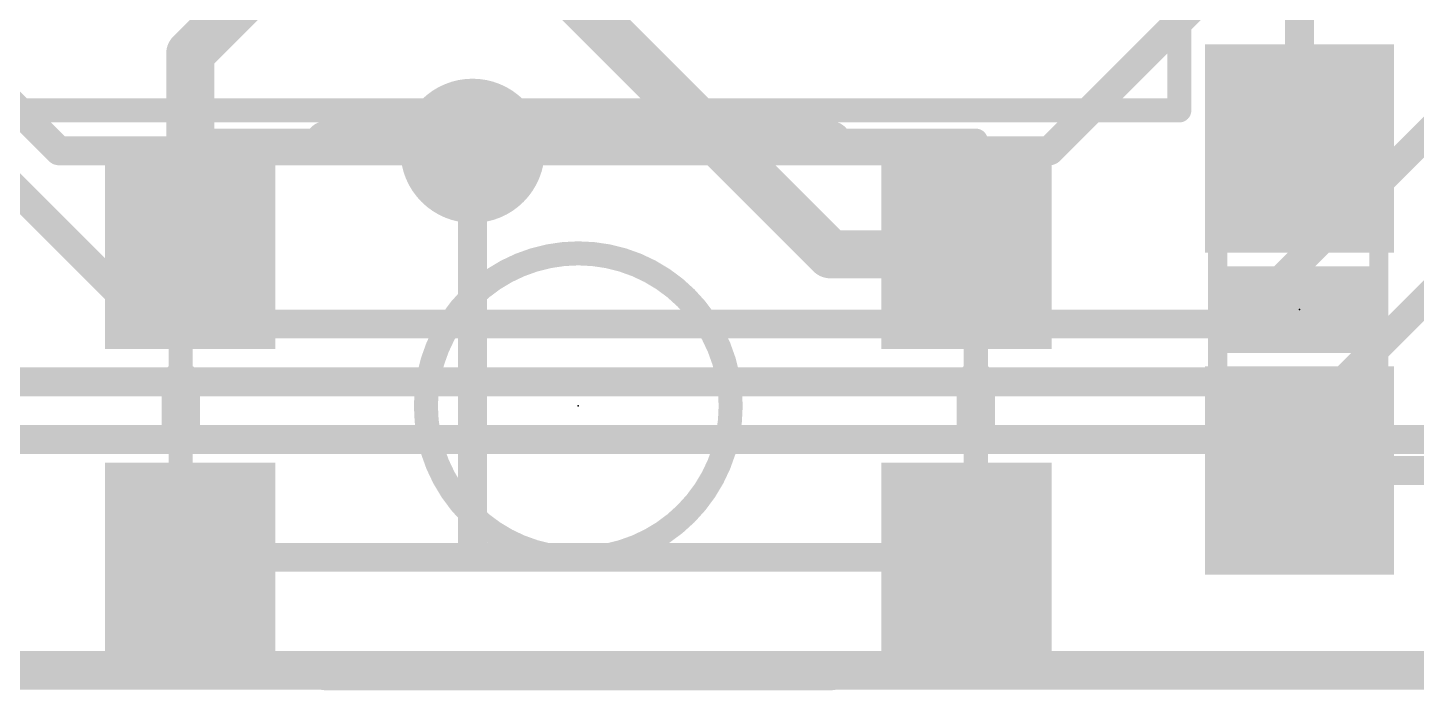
# Model space of a CAD drawing. Extents: x -33 to 74, y -20 to 37.
# Drawn here: x 5.98 to 13.32, y -0.1 to 3.39 of the extents above; entities that cross this region are included whole.
import ezdxf

# ---------------------------------------------------------------- set-up
doc = ezdxf.new("R2010")
doc.units = 0
for name, color, linetype in [('1', 12, 'CONTINUOUS'), ('16', 132, 'CONTINUOUS'), ('18', 110, 'CONTINUOUS'), ('20', 53, 'CONTINUOUS'), ('21', 41, 'CONTINUOUS'), ('23', 53, 'CONTINUOUS'), ('51', 53, 'CONTINUOUS')]:
    doc.layers.add(name, color=color, linetype=linetype)

# ---------------------------------------------------------------- blocks, each defined once
blk = doc.blocks.new('RECT')
blk.add_solid([(-0.5, -0.5), (0.5, -0.5), (-0.5, 0.5), (0.5, 0.5)])
blk = doc.blocks.new('ROUNDV')
at = {"const_width": 0.5}
blk.add_lwpolyline([(0, -0.25, 1), (0, 0.25, 1), (0, -0.25)], format="xyb", dxfattribs=at)

msp = doc.modelspace()

# ---------------------------------------------------------------- linework, layer by layer
at = {"layer": '1'}
for points, const_width in [([(12.7, 2.755), (12.7, 4.445)], 0.1524), ([(7.62, 4.037), (6.84, 3.257)], 0.254), ([(10.222, 2.197), (8.89, 3.529)], 0.254), ([(6.84, 2.197), (6.84, 3.257)], 0.254), ([(8.3312, 2.7432), (8.3312, 0.597)], 0.1524), ([(10.94, 2.197), (10.222, 2.197)], 0.254), ([(12.7, 1.055), (13.943, 1.055)], 0.1524), ([(8.3312, 0.597), (6.84, 0.597)], 0.1524), ([(8.3312, 0.597), (10.94, 0.597)], 0.1524)]:
    msp.add_lwpolyline(points, dxfattribs=dict(at, const_width=const_width))
for points, const_width in [([(6.9035, 3.257, 1), (6.7765, 3.257)], 0.127), ([(6.7951, 3.3019, 1), (6.8849, 3.2121)], 0.127), ([(8.3693, 2.7432, 1), (8.2931, 2.7432)], 0.0762), ([(12.6619, 2.755, 1), (12.7381, 2.755)], 0.0762), ([(10.222, 2.2605, 1), (10.222, 2.1335)], 0.127), ([(10.1771, 2.1521, 1), (10.2669, 2.2419)], 0.127), ([(10.94, 2.1335, 1), (10.94, 2.2605)], 0.127), ([(6.7765, 2.197, 1), (6.9035, 2.197)], 0.127), ([(12.7, 1.0931, 1), (12.7, 1.0169)], 0.0762), ([(6.84, 0.6351, 1), (6.84, 0.5589)], 0.0762), ([(8.3312, 0.6351, 1), (8.3312, 0.5589)], 0.0762), ([(8.3312, 0.5589, 1), (8.3312, 0.6351)], 0.0762), ([(10.94, 0.5589, 1), (10.94, 0.6351)], 0.0762), ([(8.2931, 0.597, 1), (8.3693, 0.597)], 0.0762)]:
    msp.add_lwpolyline(points, format="xyb", dxfattribs=dict(at, const_width=const_width))
at = {"layer": '16', "const_width": 0.1524}
for points in [[(3.4798, 4.9784), (6.6294, 1.8288)], [(4.191, 4.699), (6.1468, 2.7432)], [(11.3792, 2.7432), (12.2682, 3.6322)], [(12.3698, 1.8288), (13.4112, 2.8702)], [(6.1468, 2.7432), (8.3312, 2.7432)], [(11.3792, 2.7432), (8.3312, 2.7432)], [(12.9286, 1.524), (14.097, 2.6924)], [(6.6294, 1.8288), (12.3698, 1.8288)], [(3.556, 1.524), (12.9286, 1.524)], [(13.4874, 1.2192), (1.3208, 1.2192)]]:
    msp.add_lwpolyline(points, dxfattribs=at)
at = {"layer": '16', "const_width": 0.0762}
for points in [[(6.1468, 2.7813, 1), (6.1468, 2.7051)], [(6.1199, 2.7163, 1), (6.1737, 2.7701)], [(8.3312, 2.7813, 1), (8.3312, 2.7051)], [(8.3312, 2.7051, 1), (8.3312, 2.7813)], [(11.3523, 2.7701, 1), (11.4061, 2.7163)], [(11.3792, 2.7051, 1), (11.3792, 2.7813)], [(6.6294, 1.8669, 1), (6.6294, 1.7907)], [(6.6025, 1.8019, 1), (6.6563, 1.8557)], [(12.3429, 1.8557, 1), (12.3967, 1.8019)], [(12.3698, 1.7907, 1), (12.3698, 1.8669)], [(12.9017, 1.5509, 1), (12.9555, 1.4971)], [(12.9286, 1.4859, 1), (12.9286, 1.5621)]]:
    msp.add_lwpolyline(points, format="xyb", dxfattribs=at)
at = {"layer": '20', "const_width": 0.2032}
msp.add_lwpolyline([(17.78, 0), (0, 0)], dxfattribs=at)
at = {"layer": '21', "const_width": 0.2032}
for points in [[(7.552, 2.797), (10.228, 2.797)], [(6.79, 1.527), (6.79, 1.267)], [(10.99, 1.267), (10.99, 1.527)], [(10.228, -0.003), (7.552, -0.003)]]:
    msp.add_lwpolyline(points, dxfattribs=at)
at = {"layer": '21'}
for points, const_width in [([(7.552, 2.8478, 1), (7.552, 2.7462)], 0.1016), ([(10.228, 2.7462, 1), (10.228, 2.8478)], 0.1016), ([(8.89, 0.592, 1), (8.89, 2.202, 1), (8.89, 0.592)], 0.127), ([(6.8408, 1.527, 1), (6.7392, 1.527)], 0.1016), ([(11.0408, 1.527, 1), (10.9392, 1.527)], 0.1016), ([(6.7392, 1.267, 1), (6.8408, 1.267)], 0.1016), ([(10.9392, 1.267, 1), (11.0408, 1.267)], 0.1016), ([(7.552, 0.0478, 1), (7.552, -0.0538)], 0.1016), ([(10.228, -0.0538, 1), (10.228, 0.0478)], 0.1016)]:
    msp.add_lwpolyline(points, format="xyb", dxfattribs=dict(at, const_width=const_width))
at = {"layer": '23'}
for p in [(12.7, 1.905), (8.89, 1.397)]:
    msp.add_point(p, dxfattribs=at)
at = {"layer": '51'}
for points, const_width in [([(12.065, 2.957), (12.065, 6.387)], 0.127), ([(5.715, 2.957), (12.065, 2.957)], 0.127), ([(6.79, 2.797), (6.79, -0.003)], 0.127), ([(10.99, 2.797), (6.79, 2.797)], 0.127), ([(10.99, -0.003), (10.99, 2.797)], 0.127), ([(12.268, 1.549), (12.268, 2.261)], 0.1016), ([(13.119, 1.549), (13.119, 2.261)], 0.1016), ([(10.99, -0.003), (6.79, -0.003)], 0.127)]:
    msp.add_lwpolyline(points, dxfattribs=dict(at, const_width=const_width))
for points, const_width in [([(12.065, 2.9253, 1), (12.065, 2.9888)], 0.0635), ([(12.0333, 2.957, 1), (12.0968, 2.957)], 0.0635), ([(6.79, 2.8288, 1), (6.79, 2.7652)], 0.0635), ([(6.8217, 2.797, 1), (6.7583, 2.797)], 0.0635), ([(11.0218, 2.797, 1), (10.9582, 2.797)], 0.0635), ([(10.99, 2.7652, 1), (10.99, 2.8288)], 0.0635), ([(12.2934, 2.261, 1), (12.2426, 2.261)], 0.0508), ([(13.1444, 2.261, 1), (13.0936, 2.261)], 0.0508), ([(12.2426, 1.549, 1), (12.2934, 1.549)], 0.0508), ([(13.0936, 1.549, 1), (13.1444, 1.549)], 0.0508), ([(6.79, 0.0288, 1), (6.79, -0.0348)], 0.0635), ([(6.7583, -0.003, 1), (6.8217, -0.003)], 0.0635), ([(10.9582, -0.003, 1), (11.0218, -0.003)], 0.0635), ([(10.99, -0.0348, 1), (10.99, 0.0288)], 0.0635)]:
    msp.add_lwpolyline(points, format="xyb", dxfattribs=dict(at, const_width=const_width))

# ---------------------------------------------------------------- block references
at = {"layer": '1'}
for p, xscale, rotation in [((12.7, 2.755), 1.1, 90), ((6.84, 2.197), 0.9, 180), ((10.94, 2.197), 0.9, 180), ((12.7, 1.055), 1.1, 90), ((6.84, 0.597), 0.9, 180), ((10.94, 0.597), 0.9, 180)]:
    msp.add_blockref('RECT', p, dxfattribs=dict(at, xscale=xscale, rotation=rotation))
at = {"layer": '18', "xscale": 0.762, "yscale": 0.762}
msp.add_blockref('ROUNDV', (8.3312, 2.7432), dxfattribs=at)
msp.add_blockref('ROUNDV', (8.3312, 2.7432), dxfattribs=at)
at = {"layer": '21', "xscale": 0.4572, "yscale": 0.762, "rotation": 90}
msp.add_blockref('RECT', (12.7, 1.905), dxfattribs=at)
at = {"layer": '51'}
for p, xscale, yscale, rotation in [((12.6949, 2.4853), 0.5001, 0.95, 90), ((11.09, 2.197), 0.2, 0.6, 180), ((12.6949, 1.3169), 0.5001, 0.95, 90), ((11.09, 0.597), 0.2, 0.6, 180)]:
    msp.add_blockref('RECT', p, dxfattribs=dict(at, xscale=xscale, yscale=yscale, rotation=rotation))
at = {"layer": '51', "xscale": 0.2, "yscale": 0.6}
for p in [(6.69, 2.197), (6.69, 0.597)]:
    msp.add_blockref('RECT', p, dxfattribs=at)

doc.saveas('drawing.dxf')
